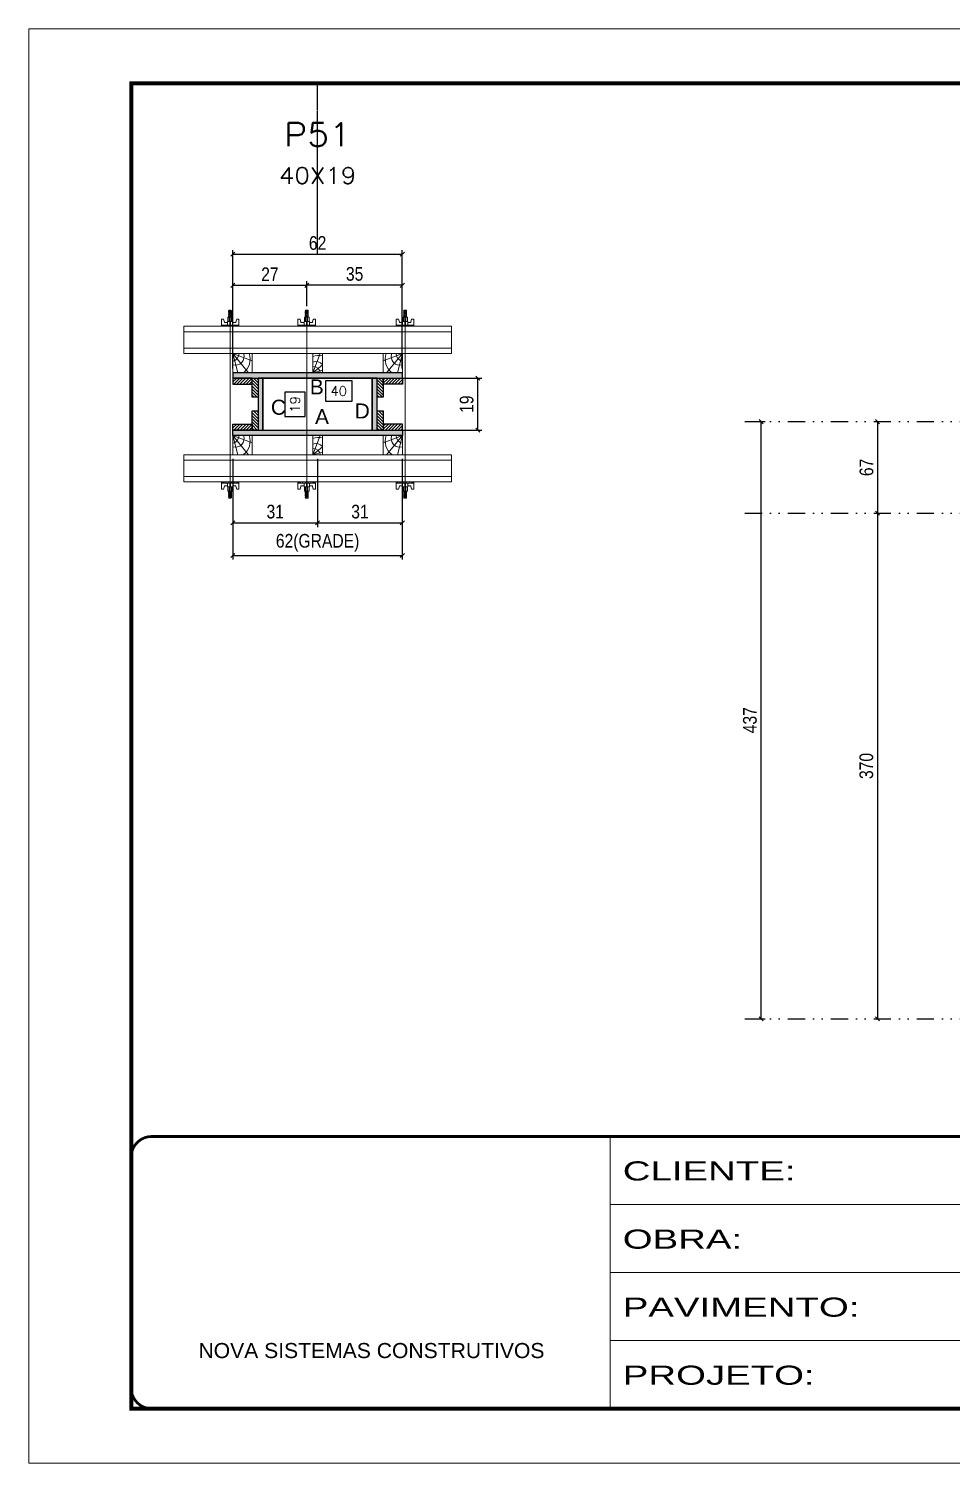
# Model space of a CAD drawing. Header units: millimetres. Extents: x 787 to 8287, y -592 to 17063.
# Drawn here: x 6221 to 6896, y 2854 to 3904 of the extents above; entities that cross this region are included whole.
import ezdxf
from ezdxf.enums import TextEntityAlignment as Align

# ---------------------------------------------------------------- set-up
doc = ezdxf.new("R2010")
doc.units = ezdxf.units.MM
for name, pattern in [('CONTINUO', [0]), ('DASHED', [0.75, 0.5, -0.25]), ('DIVIDE2', [0.625, 0.25, -0.125, 0, -0.125, 0, -0.125]), ('HIDDEN', [0.375, 0.25, -0.125])]:
    doc.linetypes.add(name, pattern=pattern)
for name, color, linetype in [('CHAPA', 1, 'Continuous'), ('COTA', 241, 'Continuous'), ('Cota Seção (2x)', 241, 'Continuous'), ('MEIO_PONT', 93, 'Continuous'), ('Nível', 160, 'Continuous'), ('Painéis', 200, 'Continuous'), ('SARRAFO', 251, 'Continuous'), ('Texto de Titulo', 7, 'Continuous'), ('Texto Qtd Sarr', 242, 'Continuous'), ('TEXTO_GERAL', 7, 'Continuous')]:
    doc.layers.add(name, color=color, linetype=linetype)
for name, color, linetype, lineweight in [('Folhas', 255, 'Continuous', 9), ('Hachura', 251, 'Continuous', 9), ('Madeira', 126, 'Continuous', 18), ('Perfil Metálico', 224, 'Continuous', 18), ('SARRAFO DE PRESSAO', 251, 'DASHED', 9)]:
    doc.layers.add(name, color=color, linetype=linetype, lineweight=lineweight)
doc.styles.add('ARIAL', font='arial.ttf')
doc.styles.add('COTA TECNICA', font='techl___.ttf', dxfattribs={"height": 10})
doc.styles.add('COTA TECNICA 2X', font='techl___.ttf', dxfattribs={"height": 10})
doc.styles.add('COTA TECNICA-50', font='techl___.ttf', dxfattribs={"height": 10})
doc.styles.add('ROMANS', font='romans.shx')
doc.styles.add('Tecnologia', font='')
doc.styles.get('Tecnologia').set_extended_font_data('Forgotten Futurist')
doc.dimstyles.new('COTA PAINEL-50', dxfattribs={"dimtxt": 10, "dimasz": 3, "dimexe": 3, "dimexo": 3, "dimgap": 3, "dimtad": 1, "dimdec": 1, "dimzin": 12, "dimdsep": 46, "dimtxsty": 'COTA TECNICA-50', "dimblk1": 'OBLIQUE', "dimblk2": 'OBLIQUE', "dimsah": 1, "dimcen": 0.9, "dimclrd": 4, "dimclre": 4, "dimclrt": 240, "dimadec": 1, "dimazin": 3, "dimtfac": 1, "dimtdec": 1, "dimtmove": 0, "dimatfit": 3, "dimfxl": 0, "dimtolj": 1, "dimtzin": 12, "dimarcsym": 0})
doc.dimstyles.new('PAINEL', dxfattribs={"dimtxt": 10, "dimasz": 3, "dimexe": 3, "dimexo": 3, "dimgap": 3, "dimtad": 1, "dimdec": 1, "dimzin": 12, "dimdsep": 46, "dimtxsty": 'COTA TECNICA', "dimblk1": 'OBLIQUE', "dimblk2": 'OBLIQUE', "dimsah": 1, "dimcen": 0.9, "dimclrd": 4, "dimclre": 4, "dimclrt": 240, "dimadec": 1, "dimazin": 3, "dimtfac": 1, "dimtdec": 1, "dimtmove": 0, "dimatfit": 3, "dimfxl": 0, "dimtolj": 1, "dimtzin": 12, "dimarcsym": 0})
doc.dimstyles.new('SECAO PILAR', dxfattribs={"dimtxt": 10, "dimasz": 3, "dimexe": 3, "dimexo": 3, "dimgap": 3, "dimtad": 1, "dimdec": 1, "dimlfac": 0.5, "dimzin": 12, "dimdsep": 46, "dimtxsty": 'COTA TECNICA 2X', "dimblk1": 'OBLIQUE', "dimblk2": 'OBLIQUE', "dimsah": 1, "dimcen": 0.9, "dimclrd": 256, "dimclre": 256, "dimclrt": 256, "dimadec": 1, "dimazin": 3, "dimtfac": 1, "dimtdec": 1, "dimtmove": 0, "dimatfit": 3, "dimfxl": 0, "dimtolj": 1, "dimtzin": 12, "dimarcsym": 0})
doc.dimstyles.new('SECÇÃO 2', dxfattribs={"dimtxt": 7, "dimasz": 6, "dimexe": 0.18, "dimexo": 2, "dimgap": -4, "dimtad": 3, "dimdec": 1, "dimlfac": 0.5, "dimzin": 12, "dimdsep": 46, "dimtxsty": 'ROMANS', "dimblk": 'ARCHTICK', "dimcen": 0.09, "dimse1": 1, "dimse2": 1, "dimsd1": 1, "dimsd2": 1, "dimclrd": 180, "dimclre": 5, "dimclrt": 1, "dimadec": 0, "dimazin": 3, "dimtfac": 1, "dimtdec": 1, "dimtofl": 0, "dimtmove": 0, "dimatfit": 3, "dimldrblk": 'ARCHTICK', "dimfxl": 0, "dimtolj": 1, "dimtzin": 0, "dimarcsym": 0})
pattern_1 = [(225, (-3008.5116, -19281.066), (1.12253202, -1.12253202), [])]
pattern_2 = [(225, (-2753.5116, -19281.066), (1.12253202, -1.12253202), [])]

# ---------------------------------------------------------------- blocks, each defined once
blk = doc.blocks.new('9999999999')
at = {"color": 30, "linetype": 'CONTINUO'}
for p, q in [((98564.6, 34230.2), (98564.6, 34429.4)), ((98564.6, 34379.6), (99584, 34379.6)), ((98564.6, 34329.8), (99488, 34329.8)), ((98564.6, 34280), (99488, 34280))]:
    blk.add_line(p, q, dxfattribs=at)
at = {"color": 30, "linetype": 'CONTINUO', "const_width": 2}
blk.add_lwpolyline([(99584, 34230.2), (99584, 34414.4, 0.414214), (99569, 34429.4), (98229, 34429.4, 0.414214), (98214, 34414.4), (98214, 34245.2, 0.414214), (98229, 34230.2), (99584, 34230.2)], format="xyb", dxfattribs=at)
at = {"layer": 'Folhas'}
blk.add_lwpolyline([(98139, 34190.2), (99624, 34190.2), (99624, 35240.2), (98139, 35240.2)], close=True, dxfattribs=at)
at = {"layer": 'Folhas', "color": 30, "const_width": 3}
blk.add_lwpolyline([(98214, 34230.2), (99584, 34230.2), (99584, 35200.2), (98214, 35200.2)], close=True, dxfattribs=at)
at = {"color": 7, "linetype": 'Continuous', "ltscale": 5, "style": 'ARIAL'}
blk.add_text('NOVA SISTEMAS CONSTRUTIVOS', height=11.059, dxfattribs=at).set_placement((98263.2, 34267.2))
at = {"layer": 'Folhas', "color": 7, "style": 'Tecnologia', "width": 1.5}
for s, p in [('CLIENTE:', (98573.7, 34397.2)), ('OBRA:', (98573.7, 34347.3)), ('PAVIMENTO:', (98573.7, 34297.5)), ('PROJETO:', (98573.7, 34247.7))]:
    blk.add_text(s, height=14, dxfattribs=at).set_placement(p)
blk = doc.blocks.new('*D1456')
at = {"layer": 'Cota Seção (2x)', "color": 180, "lineweight": -2}
for p, q in [((6457.6, 3646.4), (6438.2, 3646.4)), ((6438.2, 3646.4), (6438.2, 3631.4)), ((6457.6, 3631.4), (6457.6, 3646.4)), ((6438.2, 3631.4), (6457.6, 3631.4))]:
    blk.add_line(p, q, dxfattribs=at)
at = {"layer": 'Defpoints', "color": 0}
for p in [(6472.4, 3627.4), (6392.4, 3610.3), (6472.4, 3610.3)]:
    blk.add_point(p, dxfattribs=at)
at = {"layer": 'Cota Seção (2x)', "color": 1, "insert": (6447.9, 3638.9), "char_height": 7, "attachment_point": 5, "style": 'ROMANS'}
blk.add_mtext('\\A1;40', dxfattribs=at)
blk = doc.blocks.new('_ArchTick')
at = {"color": 0, "linetype": 'ByBlock', "const_width": 0.15}
blk.add_lwpolyline([(-0.5, -0.5), (0.5, 0.5)], dxfattribs=at)
blk = doc.blocks.new('_Oblique')
at = {"color": 0, "linetype": 'ByBlock', "lineweight": -2}
blk.add_line((-0.5, -0.5), (0.5, 0.5), dxfattribs=at)
blk = doc.blocks.new('*D1457')
at = {"layer": 'Cota Seção (2x)', "lineweight": -2}
for p, q in [((6370.4, 3655.3), (6370.4, 3742.1)), ((6370.4, 3739.1), (6494.4, 3739.1)), ((6494.4, 3655.3), (6494.4, 3742.1))]:
    blk.add_line(p, q, dxfattribs=at)
at = {"layer": 'Defpoints', "color": 0}
for p in [(6494.4, 3739.1), (6370.4, 3652.3), (6494.4, 3652.3)]:
    blk.add_point(p, dxfattribs=at)
at = {"layer": 'Cota Seção (2x)', "lineweight": -2, "xscale": 3, "yscale": 3, "zscale": 3, "rotation": 180}
blk.add_blockref('_Oblique', (6370.4, 3739.1), dxfattribs=at)
at = {"layer": 'Cota Seção (2x)', "lineweight": -2, "xscale": 3, "yscale": 3, "zscale": 3}
blk.add_blockref('_Oblique', (6494.4, 3739.1), dxfattribs=at)
at = {"layer": 'Cota Seção (2x)', "insert": (6432.4, 3747.2), "char_height": 10, "attachment_point": 5, "style": 'COTA TECNICA 2X'}
blk.add_mtext('\\A1;62', dxfattribs=at)
blk = doc.blocks.new('*D1458')
at = {"layer": 'Cota Seção (2x)', "lineweight": -2}
for p, q in [((6370.4, 3689.3), (6370.4, 3719.3)), ((6424.5, 3701.1), (6424.5, 3719.3)), ((6370.4, 3716.3), (6424.5, 3716.3))]:
    blk.add_line(p, q, dxfattribs=at)
at = {"layer": 'Defpoints', "color": 0}
for p in [(6424.5, 3716.3), (6424.5, 3698.1), (6370.4, 3686.3)]:
    blk.add_point(p, dxfattribs=at)
at = {"layer": 'Cota Seção (2x)', "lineweight": -2, "xscale": 3, "yscale": 3, "zscale": 3, "rotation": 180}
blk.add_blockref('_Oblique', (6370.4, 3716.3), dxfattribs=at)
at = {"layer": 'Cota Seção (2x)', "lineweight": -2, "xscale": 3, "yscale": 3, "zscale": 3}
blk.add_blockref('_Oblique', (6424.5, 3716.3), dxfattribs=at)
at = {"layer": 'Cota Seção (2x)', "insert": (6397.5, 3724.4), "char_height": 10, "attachment_point": 5, "style": 'COTA TECNICA 2X'}
blk.add_mtext('\\A1;27', dxfattribs=at)
blk = doc.blocks.new('*D1459')
at = {"layer": 'Cota Seção (2x)', "lineweight": -2}
for p, q in [((6424.5, 3701.1), (6424.5, 3719.3)), ((6494.4, 3689.3), (6494.4, 3719.3)), ((6494.4, 3716.3), (6424.5, 3716.3))]:
    blk.add_line(p, q, dxfattribs=at)
at = {"layer": 'Defpoints', "color": 0}
for p in [(6424.5, 3716.3), (6424.5, 3698.1), (6494.4, 3686.3)]:
    blk.add_point(p, dxfattribs=at)
at = {"layer": 'Cota Seção (2x)', "lineweight": -2, "xscale": 3, "yscale": 3, "zscale": 3, "rotation": 180}
blk.add_blockref('_Oblique', (6424.5, 3716.3), dxfattribs=at)
at = {"layer": 'Cota Seção (2x)', "lineweight": -2, "xscale": 3, "yscale": 3, "zscale": 3}
blk.add_blockref('_Oblique', (6494.4, 3716.3), dxfattribs=at)
at = {"layer": 'Cota Seção (2x)', "insert": (6459.5, 3724.6), "char_height": 10, "attachment_point": 5, "style": 'COTA TECNICA 2X'}
blk.add_mtext('\\A1;35', dxfattribs=at)
blk = doc.blocks.new('*D1460')
at = {"layer": 'Cota Seção (2x)', "color": 180, "lineweight": -2}
for p, q in [((6423.4, 3638.2), (6408.4, 3638.2)), ((6408.4, 3638.2), (6408.4, 3620.2)), ((6423.4, 3620.2), (6423.4, 3638.2)), ((6408.4, 3620.2), (6423.4, 3620.2))]:
    blk.add_line(p, q, dxfattribs=at)
at = {"layer": 'Defpoints', "color": 0}
for p in [(6392.4, 3648.3), (6427.4, 3648.3), (6392.4, 3610.3)]:
    blk.add_point(p, dxfattribs=at)
at = {"layer": 'Cota Seção (2x)', "color": 1, "insert": (6415.9, 3629.2), "char_height": 7, "attachment_point": 5, "rotation": 90, "style": 'ROMANS'}
blk.add_mtext('\\A1;19', dxfattribs=at)
blk = doc.blocks.new('titulo1')
at = {"layer": 'Defpoints', "color": 252, "linetype": 'HIDDEN', "ltscale": 2}
blk.add_line((0, 0), (0, 125), dxfattribs=at)
at = {"layer": 'Defpoints', "style": 'ROMANS', "oblique": 15}
blk.add_attdef('FOLHA', text='', height=10, dxfattribs=at).set_placement((0, 15.6), align=Align.MIDDLE_CENTER)
at = {"layer": 'Texto Qtd Sarr', "color": 3, "style": 'ROMANS', "oblique": 15}
for tag, height, p in [('TITULO', 17, (0, 71.4)), ('SEÇÃO', 12, (0, 41.5))]:
    blk.add_attdef(tag, text='', height=height, dxfattribs=at).set_placement(p, align=Align.MIDDLE_CENTER)
blk = doc.blocks.new('PONTALETE')
at = {"layer": 'Madeira'}
for q in [(2.71, 7), (7, 5.76), (7, 1.74)]:
    blk.add_line((0, 0), q, dxfattribs=at)
blk.add_lwpolyline([(0, 0), (7, 0), (7, 7), (0, 7)], close=True, dxfattribs=at)
for centre, radius, start, end in [((2.04, 0.06), 6.23, 37.2818, 109.0913), ((1.09, 0.9), 3.19, 343.603, 109.9847), ((-0.21, -0.78), 3.09, 14.6322, 86.0383)]:
    blk.add_arc(centre, radius, start, end, dxfattribs=at)
blk = doc.blocks.new('*D1461')
at = {"layer": 'Cota Seção (2x)', "lineweight": -2}
for p, q in [((6370.4, 3589.3), (6370.4, 3515.6)), ((6494.4, 3589.3), (6494.4, 3515.6)), ((6370.4, 3518.6), (6494.4, 3518.6))]:
    blk.add_line(p, q, dxfattribs=at)
at = {"layer": 'Defpoints', "color": 0}
for p in [(6370.4, 3592.3), (6494.4, 3592.3), (6494.4, 3518.6)]:
    blk.add_point(p, dxfattribs=at)
at = {"layer": 'Cota Seção (2x)', "lineweight": -2, "xscale": 3, "yscale": 3, "zscale": 3, "rotation": 180}
blk.add_blockref('_Oblique', (6370.4, 3518.6), dxfattribs=at)
at = {"layer": 'Cota Seção (2x)', "lineweight": -2, "xscale": 3, "yscale": 3, "zscale": 3}
blk.add_blockref('_Oblique', (6494.4, 3518.6), dxfattribs=at)
at = {"layer": 'Cota Seção (2x)', "insert": (6432.4, 3527.8), "char_height": 10, "attachment_point": 5, "style": 'COTA TECNICA 2X'}
blk.add_mtext('\\A1;62(GRADE)', dxfattribs=at)
blk = doc.blocks.new('*D1462')
at = {"layer": 'Cota Seção (2x)', "lineweight": -2}
for p, q in [((6432.4, 3589.3), (6432.4, 3539.4)), ((6494.4, 3589.3), (6494.4, 3539.4)), ((6432.4, 3542.4), (6494.4, 3542.4))]:
    blk.add_line(p, q, dxfattribs=at)
at = {"layer": 'Defpoints', "color": 0}
for p in [(6432.4, 3592.3), (6494.4, 3592.3), (6494.4, 3542.4)]:
    blk.add_point(p, dxfattribs=at)
at = {"layer": 'Cota Seção (2x)', "lineweight": -2, "xscale": 3, "yscale": 3, "zscale": 3, "rotation": 180}
blk.add_blockref('_Oblique', (6432.4, 3542.4), dxfattribs=at)
at = {"layer": 'Cota Seção (2x)', "lineweight": -2, "xscale": 3, "yscale": 3, "zscale": 3}
blk.add_blockref('_Oblique', (6494.4, 3542.4), dxfattribs=at)
at = {"layer": 'Cota Seção (2x)', "insert": (6463.4, 3550.6), "char_height": 10, "attachment_point": 5, "style": 'COTA TECNICA 2X'}
blk.add_mtext('\\A1;31', dxfattribs=at)
blk = doc.blocks.new('MEIO PONTALETE')
at = {"layer": 'Madeira'}
for q in [(2.71, 7), (3.5, 2.88), (3.5, 0.87)]:
    blk.add_line((0, 0), q, dxfattribs=at)
blk.add_lwpolyline([(0, 0), (3.5, 0), (3.5, 7), (0, 7)], close=True, dxfattribs=at)
for centre, radius, start, end in [((2.04, 0.06), 6.23, 76.4499, 109.0913), ((1.09, 0.9), 3.19, 40.9063, 109.9847), ((-0.21, -0.78), 3.09, 14.6322, 86.0383)]:
    blk.add_arc(centre, radius, start, end, dxfattribs=at)
blk = doc.blocks.new('C')
at = {"layer": 'Hachura', "color": 0}
for p, q in [((0, 3.22), (0, -3.22)), ((0.45, 3.22), (0, 3.22)), ((0.46, 3.16), (0, 3.16)), ((0.46, 3.05), (0, 3.05)), ((0.46, 2.88), (0, 2.88)), ((0, 2.75), (0, -1.16)), ((0.46, 2.65), (0, 2.65)), ((0.46, 2.23), (0, 2.23)), ((0.46, 1.51), (0, 1.51)), ((0.39, 0.49), (0.17, 0.49)), ((0.45, -3.23), (0.45, 3.22)), ((0.45, 3.22), (2.58, 3.22)), ((1.74, 0.97), (0.45, 0.97)), ((1.45, 0.1), (0.45, 0.1)), ((1.35, 1.94), (1.35, 0.96)), ((2.58, 2.39), (1.47, 2.09)), ((1.74, -0.97), (1.74, 0.97)), ((1.74, 0.97), (1.74, 0.84)), ((1.74, 0.97), (1.74, 0.84)), ((1.74, 0.84), (3.35, 0.84)), ((3.35, 0.45), (1.74, 0.45)), ((2.58, 3.22), (2.58, 2.39)), ((3.32, 0.84), (3.32, -0.84)), ((3.35, 0.84), (3.35, -0.84)), ((3.68, 0.45), (3.35, 0.45)), ((3.84, -0.52), (3.35, 0.45)), ((3.35, 0.06), (3.67, -0.57)), ((3.68, 0.45), (4.16, -0.52)), ((3.72, 0.5), (4.25, -0.57)), ((4.37, -0.55), (3.83, 0.53)), ((4.15, 0.45), (3.93, 0.45)), ((4.42, -0.52), (3.93, 0.45)), ((4.15, 0.45), (4.26, 0.45)), ((4.26, 0.45), (4.74, -0.52)), ((4.3, 0.5), (4.83, -0.57)), ((4.95, -0.55), (4.41, 0.53)), ((4.51, 0.45), (4.84, 0.45)), ((5, -0.52), (4.51, 0.45)), ((4.84, 0.45), (5.32, -0.52)), ((4.88, 0.5), (5.41, -0.57)), ((5.53, -0.55), (4.99, 0.53)), ((5.58, -0.52), (5.09, 0.45)), ((5.42, 0.45), (5.09, 0.45)), ((5.58, -0.52), (5.09, 0.45)), ((5.42, 0.45), (5.74, -0.19)), ((5.46, 0.5), (5.74, -0.07)), ((5.74, 0.19), (5.57, 0.53)), ((5.74, 0.32), (5.68, 0.45)), ((5.68, 0.45), (5.74, 0.45)), ((5.74, 0.45), (5.9, 0.29)), ((5.74, 0.45), (5.74, -0.52)), ((5.9, -0.36), (5.9, 0.29)), ((0.45, 0), (0, 0)), ((0.46, -1.52), (0, -1.52)), ((0.46, -2.23), (0, -2.23)), ((0.46, -2.65), (0, -2.65)), ((0.46, -2.88), (0, -2.88)), ((0.46, -3.05), (0, -3.05)), ((0.46, -3.16), (0, -3.16)), ((0, -3.22), (2.57, -3.22)), ((0.08, -0.48), (0.29, -0.48)), ((0.29, -0.48), (0.4, -0.48)), ((0.45, 0), (0.45, -0.97)), ((0.45, -0.16), (1.45, -0.16)), ((0.45, -0.65), (0.45, -0.32)), ((0.45, -3.23), (0.45, -0.65)), ((0.45, -0.97), (1.74, -0.97)), ((1.35, -1.94), (1.35, -0.97)), ((2.58, -2.39), (1.47, -2.1)), ((3.35, -0.32), (1.74, -0.32)), ((3.35, -0.84), (1.74, -0.84)), ((2.58, -3.23), (2.58, -2.39)), ((3.35, -0.07), (3.58, -0.52)), ((3.35, -0.52), (3.58, -0.52)), ((3.84, -0.52), (4.16, -0.52)), ((4.42, -0.52), (4.74, -0.52)), ((4.63, -0.52), (4.74, -0.52)), ((5, -0.52), (5.32, -0.52)), ((5.58, -0.52), (5.74, -0.52)), ((5.74, -0.52), (5.9, -0.36)), ((5.74, -0.52), (5.74, -0.52))]:
    blk.add_line(p, q, dxfattribs=at)
for centre, radius, start, end in [((1.52, 1.94), 0.161, 104.7436, 180), ((1.44, -0.03), 0.129, 272.695, 87.305), ((3.81, 0.39), 0.143, 25.5688, 154.4312), ((4.39, 0.39), 0.143, 25.5688, 154.4312), ((4.97, 0.39), 0.143, 25.5688, 154.4312), ((5.55, 0.39), 0.143, 25.5688, 154.4312), ((0.17, -0.37), 0.174, 221.744, 317.8592), ((1.52, -1.94), 0.161, 180, 255.2564), ((3.71, -0.4), 0.174, 222.1408, 318.256), ((4.29, -0.4), 0.174, 222.1408, 318.256), ((4.87, -0.4), 0.174, 222.1408, 318.256), ((5.45, -0.4), 0.174, 222.1408, 318.256), ((5.61, -0.4), 0.174, 317.8592, 318.256)]:
    blk.add_arc(centre, radius, start, end, dxfattribs=at)
blk = doc.blocks.new('*D1463')
at = {"layer": 'Cota Seção (2x)', "lineweight": -2}
for p, q in [((6370.4, 3589.3), (6370.4, 3539.4)), ((6432.4, 3589.3), (6432.4, 3539.4)), ((6370.4, 3542.4), (6432.4, 3542.4))]:
    blk.add_line(p, q, dxfattribs=at)
at = {"layer": 'Defpoints', "color": 0}
for p in [(6370.4, 3592.3), (6432.4, 3592.3), (6432.4, 3542.4)]:
    blk.add_point(p, dxfattribs=at)
at = {"layer": 'Cota Seção (2x)', "lineweight": -2, "xscale": 3, "yscale": 3, "zscale": 3, "rotation": 180}
blk.add_blockref('_Oblique', (6370.4, 3542.4), dxfattribs=at)
at = {"layer": 'Cota Seção (2x)', "lineweight": -2, "xscale": 3, "yscale": 3, "zscale": 3}
blk.add_blockref('_Oblique', (6432.4, 3542.4), dxfattribs=at)
at = {"layer": 'Cota Seção (2x)', "insert": (6401.4, 3550.6), "char_height": 10, "attachment_point": 5, "style": 'COTA TECNICA 2X'}
blk.add_mtext('\\A1;31', dxfattribs=at)
blk = doc.blocks.new('*D1464')
at = {"layer": 'Cota Seção (2x)', "lineweight": -2}
for p, q in [((6479, 3648.3), (6552.6, 3648.3)), ((6549.6, 3610.3), (6549.6, 3648.3)), ((6479, 3610.3), (6552.6, 3610.3))]:
    blk.add_line(p, q, dxfattribs=at)
at = {"layer": 'Defpoints', "color": 0}
for p in [(6476, 3648.3), (6549.6, 3648.3), (6476, 3610.3)]:
    blk.add_point(p, dxfattribs=at)
at = {"layer": 'Cota Seção (2x)', "lineweight": -2, "xscale": 3, "yscale": 3, "zscale": 3}
for p, rotation in [((6549.6, 3648.3), 90), ((6549.6, 3610.3), 270)]:
    blk.add_blockref('_Oblique', p, dxfattribs=dict(at, rotation=rotation))
at = {"layer": 'Cota Seção (2x)', "insert": (6541.5, 3629.3), "char_height": 10, "attachment_point": 5, "rotation": 90, "style": 'COTA TECNICA 2X'}
blk.add_mtext('\\A1;19', dxfattribs=at)
blk = doc.blocks.new('*D1475')
at = {"layer": 'COTA', "color": 4, "lineweight": -2}
for p, q in [((6748.2, 3616.5), (6760, 3616.5)), ((6757, 3179.5), (6757, 3616.5)), ((6748.2, 3179.5), (6760, 3179.5))]:
    blk.add_line(p, q, dxfattribs=at)
at = {"layer": 'Defpoints', "color": 0}
for p in [(6745.2, 3616.5), (6757, 3616.5), (6745.2, 3179.5)]:
    blk.add_point(p, dxfattribs=at)
at = {"layer": 'COTA', "color": 4, "lineweight": -2, "xscale": 3, "yscale": 3, "zscale": 3}
for p, rotation in [((6757, 3616.5), 90), ((6757, 3179.5), 270)]:
    blk.add_blockref('_Oblique', p, dxfattribs=dict(at, rotation=rotation))
at = {"layer": 'COTA', "color": 240, "insert": (6748.8, 3398), "char_height": 10, "attachment_point": 5, "rotation": 90, "style": 'COTA TECNICA-50'}
blk.add_mtext('\\A1;437', dxfattribs=at)
blk = doc.blocks.new('*D1471')
at = {"layer": 'Defpoints', "color": 0}
for p in [(6842.2, 3616.5), (6842.2, 3549.5), (6842.2, 3549.5)]:
    blk.add_point(p, dxfattribs=at)
at = {"layer": 'Painéis', "color": 4, "lineweight": -2}
blk.add_line((6842.2, 3616.5), (6842.2, 3549.5), dxfattribs=at)
at = {"layer": 'Painéis', "color": 4, "lineweight": -2, "xscale": 3, "yscale": 3, "zscale": 3}
for p, rotation in [((6842.2, 3616.5), 90), ((6842.2, 3549.5), 270)]:
    blk.add_blockref('_Oblique', p, dxfattribs=dict(at, rotation=rotation))
at = {"layer": 'Painéis', "color": 240, "insert": (6834.1, 3583), "char_height": 10, "attachment_point": 5, "rotation": 90, "style": 'COTA TECNICA'}
blk.add_mtext('\\A1;67', dxfattribs=at)
blk = doc.blocks.new('*D1472')
at = {"layer": 'Defpoints', "color": 0}
for p in [(6842.2, 3549.5), (6842.2, 3179.5), (6842.2, 3179.5)]:
    blk.add_point(p, dxfattribs=at)
at = {"layer": 'Painéis', "color": 4, "lineweight": -2}
blk.add_line((6842.2, 3549.5), (6842.2, 3179.5), dxfattribs=at)
at = {"layer": 'Painéis', "color": 4, "lineweight": -2, "xscale": 3, "yscale": 3, "zscale": 3}
for p, rotation in [((6842.2, 3549.5), 90), ((6842.2, 3179.5), 270)]:
    blk.add_blockref('_Oblique', p, dxfattribs=dict(at, rotation=rotation))
at = {"layer": 'Painéis', "color": 240, "insert": (6834, 3364.5), "char_height": 10, "attachment_point": 5, "rotation": 90, "style": 'COTA TECNICA'}
blk.add_mtext('\\A1;370', dxfattribs=at)

msp = doc.modelspace()

# ---------------------------------------------------------------- hatches: boundary and pattern name
at = {"layer": 'Hachura'}
h = msp.add_hatch(color=256, dxfattribs=at)
h.dxf.hatch_style = 1
h.paths.add_polyline_path([(6494.44, 3648.34), (6494.44, 3652.34), (6370.44, 3652.34), (6370.44, 3648.34)])
h = msp.add_hatch(color=256, dxfattribs=at)
h.dxf.hatch_style = 1
h.paths.add_polyline_path([(6494.44, 3648.34), (6494.44, 3652.34), (6370.44, 3652.34), (6370.44, 3648.34)])
h = msp.add_hatch(dxfattribs=at)
h.set_pattern_fill('ANSI31', color=256, scale=0.5, angle=180, style=0)
h.set_pattern_definition(pattern_2)
h.paths.add_polyline_path([(6384.44, 3648.34), (6384.44, 3643.94), (6370.44, 3643.94), (6370.44, 3648.34)])
h = msp.add_hatch(dxfattribs=at)
h.set_pattern_fill('ANSI31', color=256, scale=0.5, angle=630, style=0)
h.set_pattern_definition([(315, (29313.8484, -5854.6097), (1.12253202, 1.12253202), [])])
h.paths.add_polyline_path([(6384.44, 3634.34), (6388.84, 3634.34), (6388.84, 3648.34), (6384.44, 3648.34)])
h = msp.add_hatch(color=256, dxfattribs=at)
h.dxf.hatch_style = 1
h.paths.add_polyline_path([(6388.84, 3610.34), (6392.44, 3610.34), (6392.44, 3648.34), (6388.84, 3648.34)])
h = msp.add_hatch(color=256, dxfattribs=at)
h.dxf.hatch_style = 1
h.paths.add_polyline_path([(6388.84, 3610.34), (6392.44, 3610.34), (6392.44, 3648.34), (6388.84, 3648.34)])
h = msp.add_hatch(color=256, dxfattribs=at)
h.dxf.hatch_style = 1
h.paths.add_polyline_path([(6472.44, 3610.34), (6476.04, 3610.34), (6476.04, 3648.34), (6472.44, 3648.34)])
h = msp.add_hatch(color=256, dxfattribs=at)
h.dxf.hatch_style = 1
h.paths.add_polyline_path([(6472.44, 3610.34), (6476.04, 3610.34), (6476.04, 3648.34), (6472.44, 3648.34)])
h = msp.add_hatch(dxfattribs=at)
h.set_pattern_fill('ANSI31', color=256, scale=0.5, angle=630, style=0)
h.set_pattern_definition([(315, (29405.4484, -5854.6097), (1.12253202, 1.12253202), [])])
h.paths.add_polyline_path([(6476.04, 3634.34), (6480.44, 3634.34), (6480.44, 3648.34), (6476.04, 3648.34)])
h = msp.add_hatch(dxfattribs=at)
h.set_pattern_fill('ANSI31', color=256, scale=0.5, angle=180, style=0)
h.set_pattern_definition(pattern_1)
h.paths.add_polyline_path([(6480.44, 3648.34), (6480.44, 3643.94), (6494.44, 3643.94), (6494.44, 3648.34)])
h = msp.add_hatch(dxfattribs=at)
h.set_pattern_fill('ANSI31', color=256, scale=0.5, angle=630, style=0)
h.set_pattern_definition([(315, (29313.8484, -5878.6097), (1.12253202, 1.12253202), [])])
h.paths.add_polyline_path([(6384.44, 3610.34), (6388.84, 3610.34), (6388.84, 3624.34), (6384.44, 3624.34)])
h = msp.add_hatch(dxfattribs=at)
h.set_pattern_fill('ANSI31', color=256, scale=0.5, angle=630, style=0)
h.set_pattern_definition([(315, (29405.4484, -5878.6097), (1.12253202, 1.12253202), [])])
h.paths.add_polyline_path([(6476.04, 3610.34), (6480.44, 3610.34), (6480.44, 3624.34), (6476.04, 3624.34)])
h = msp.add_hatch(dxfattribs=at)
h.set_pattern_fill('ANSI31', color=256, scale=0.5, angle=180, style=0)
h.set_pattern_definition(pattern_2)
h.paths.add_polyline_path([(6384.44, 3610.34), (6384.44, 3614.74), (6370.44, 3614.74), (6370.44, 3610.34)])
h = msp.add_hatch(dxfattribs=at)
h.set_pattern_fill('ANSI31', color=256, scale=0.5, angle=180, style=0)
h.set_pattern_definition(pattern_1)
h.paths.add_polyline_path([(6480.44, 3610.34), (6480.44, 3614.74), (6494.44, 3614.74), (6494.44, 3610.34)])
h = msp.add_hatch(color=256, dxfattribs=at)
h.dxf.hatch_style = 1
h.paths.add_polyline_path([(6494.44, 3610.34), (6494.44, 3606.34), (6370.44, 3606.34), (6370.44, 3610.34)])
h = msp.add_hatch(color=256, dxfattribs=at)
h.dxf.hatch_style = 1
h.paths.add_polyline_path([(6494.44, 3610.34), (6494.44, 3606.34), (6370.44, 3606.34), (6370.44, 3610.34)])

# ---------------------------------------------------------------- linework, layer by layer
at = {"layer": 'CHAPA'}
for points in [[(6494.44, 3648.34), (6494.44, 3652.34), (6370.44, 3652.34), (6370.44, 3648.34)], [(6494.44, 3648.34), (6494.44, 3652.34), (6370.44, 3652.34), (6370.44, 3648.34)], [(6388.84, 3610.34), (6392.44, 3610.34), (6392.44, 3648.34), (6388.84, 3648.34)], [(6388.84, 3610.34), (6392.44, 3610.34), (6392.44, 3648.34), (6388.84, 3648.34)], [(6472.44, 3610.34), (6476.04, 3610.34), (6476.04, 3648.34), (6472.44, 3648.34)], [(6472.44, 3610.34), (6476.04, 3610.34), (6476.04, 3648.34), (6472.44, 3648.34)], [(6494.44, 3610.34), (6494.44, 3606.34), (6370.44, 3606.34), (6370.44, 3610.34)], [(6494.44, 3610.34), (6494.44, 3606.34), (6370.44, 3606.34), (6370.44, 3610.34)]]:
    msp.add_lwpolyline(points, close=True, dxfattribs=at)
at = {"layer": 'Hachura'}
for p, q in [((6368.44, 3561.54), (6368.43, 3693.34)), ((6424.44, 3561.54), (6424.45, 3693.34)), ((6496.44, 3561.54), (6496.45, 3693.34))]:
    msp.add_line(p, q, dxfattribs=at)
at = {"layer": 'Madeira'}
for points in [[(6494.44, 3652.34), (6494.44, 3666.34), (6370.44, 3666.34), (6370.44, 3652.34)], [(6494.44, 3606.34), (6494.44, 3592.34), (6370.44, 3592.34), (6370.44, 3606.34)]]:
    msp.add_lwpolyline(points, close=True, dxfattribs=at)
at = {"layer": 'Nível', "color": 4, "linetype": 'DIVIDE2', "ltscale": 50}
for p, q in [((6745.15, 3616.53), (7666, 3616.53)), ((6745.15, 3549.53), (7666, 3549.53)), ((6745.15, 3179.53), (7666, 3179.53))]:
    msp.add_line(p, q, dxfattribs=at)
at = {"layer": 'Painéis'}
msp.add_lwpolyline([(6392.44, 3648.34), (6392.44, 3610.34), (6472.44, 3610.34), (6472.44, 3648.34)], close=True, dxfattribs=at)
at = {"layer": 'Perfil Metálico'}
for points in [[(6530.44, 3686.34), (6530.44, 3666.34), (6334.44, 3666.34), (6334.44, 3686.34)], [(6334.44, 3670.34), (6334.44, 3682.34), (6530.44, 3682.34), (6530.44, 3670.34)], [(6530.44, 3572.34), (6530.44, 3592.34), (6334.44, 3592.34), (6334.44, 3572.34)], [(6334.44, 3588.34), (6334.44, 3576.34), (6530.44, 3576.34), (6530.44, 3588.34)]]:
    msp.add_lwpolyline(points, close=True, dxfattribs=at)
at = {"layer": 'SARRAFO'}
for points in [[(6370.44, 3643.94), (6384.44, 3643.94), (6384.44, 3648.34), (6370.44, 3648.34)], [(6388.84, 3648.34), (6388.84, 3634.34), (6384.44, 3634.34), (6384.44, 3648.34)], [(6388.84, 3648.34), (6388.84, 3634.34), (6384.44, 3634.34), (6384.44, 3648.34)], [(6480.44, 3648.34), (6480.44, 3634.34), (6476.04, 3634.34), (6476.04, 3648.34)], [(6480.44, 3648.34), (6480.44, 3634.34), (6476.04, 3634.34), (6476.04, 3648.34)], [(6494.44, 3643.94), (6480.44, 3643.94), (6480.44, 3648.34), (6494.44, 3648.34)], [(6388.84, 3624.34), (6388.84, 3610.34), (6384.44, 3610.34), (6384.44, 3624.34)], [(6388.84, 3624.34), (6388.84, 3610.34), (6384.44, 3610.34), (6384.44, 3624.34)], [(6480.44, 3624.34), (6480.44, 3610.34), (6476.04, 3610.34), (6476.04, 3624.34)], [(6480.44, 3624.34), (6480.44, 3610.34), (6476.04, 3610.34), (6476.04, 3624.34)], [(6370.44, 3614.74), (6384.44, 3614.74), (6384.44, 3610.34), (6370.44, 3610.34)], [(6494.44, 3614.74), (6480.44, 3614.74), (6480.44, 3610.34), (6494.44, 3610.34)]]:
    msp.add_lwpolyline(points, close=True, dxfattribs=at)

# ---------------------------------------------------------------- block references
at = {"layer": 'Cota Seção (2x)'}
ref = msp.add_blockref('titulo1', (6432.44, 3739.12), dxfattribs=at)
ref.add_attrib('TITULO', 'P51', dxfattribs={"layer": 'Texto de Titulo', "color": 7, "height": 17, "style": 'ROMANS', "width": 1.1}).set_placement((6432.44, 3826.62), align=Align.MIDDLE_CENTER)
ref.add_attrib('SEÇÃO', '40X19', dxfattribs={"layer": 'Texto de Titulo', "color": 7, "height": 12, "style": 'ROMANS', "width": 1.1}).set_placement((6432.44, 3796.62), align=Align.MIDDLE_CENTER)
at = {"layer": 'Hachura', "linetype": 'Continuous', "yscale": 2, "zscale": 2}
for p, xscale, rotation in [((6368.44, 3686.34), -2, 270), ((6424.44, 3686.34), 2, 90), ((6496.44, 3686.34), 2, 90), ((6368.44, 3572.34), 2, 269.9999999999999), ((6424.44, 3572.34), -2, 90), ((6496.44, 3572.34), -2, 90)]:
    msp.add_blockref('C', p, dxfattribs=dict(at, xscale=xscale, rotation=rotation))
at = {"layer": 'MEIO_PONT', "yscale": 2, "zscale": 2}
for p, xscale, rotation in [((6370.44, 3666.34), 2, 269.9999999999999), ((6494.44, 3666.34), -2, 90), ((6370.44, 3606.34), 2, 269.9999999999999), ((6494.44, 3606.34), -2, 90)]:
    msp.add_blockref('PONTALETE', p, dxfattribs=dict(at, xscale=xscale, rotation=rotation))
at = {"layer": 'MEIO_PONT', "xscale": 1.999999997962732, "yscale": 1.999999997962732, "zscale": 1.999999997962732}
for p in [(6428.94, 3652.34), (6428.94, 3592.34)]:
    msp.add_blockref('MEIO PONTALETE', p, dxfattribs=at)
at = {"layer": 'SARRAFO DE PRESSAO', "color": 6, "linetype": 'ByBlock'}
msp.add_blockref('9999999999', (-91917.98, -31336.09), dxfattribs=at)

# ---------------------------------------------------------------- texts
at = {"layer": 'TEXTO_GERAL', "style": 'ARIAL'}
for s, p in [('B', (6431.82, 3641.92)), ('C', (6403.79, 3627.07)), ('A', (6435.62, 3620.17)), ('D', (6465.07, 3624.32))]:
    msp.add_text(s, height=11, dxfattribs=at).set_placement(p, align=Align.MIDDLE_CENTER)

# ---------------------------------------------------------------- dimensions: what is measured, and where the dimension line sits
at = {"layer": 'COTA'}
dim = msp.add_linear_dim(base=(6757.01, 3616.53), p1=(6745.15, 3179.53), p2=(6745.15, 3616.53), angle=90, dimstyle='COTA PAINEL-50', dxfattribs=at)
dim.commit()
dim.dimension.update_dxf_attribs({"geometry": '*D1475', "text_midpoint": (6748.79, 3398.03)})
at = {"layer": 'Cota Seção (2x)', "color": 241}
for base, p1, p2, picture, middle in [((6494.44, 3739.12), (6370.44, 3652.34), (6494.44, 3652.34), '*D1457', (6432.44, 3747.22)), ((6424.51, 3716.35), (6370.44, 3686.34), (6424.51, 3698.14), '*D1458', (6397.47, 3724.42)), ((6432.44, 3542.41), (6370.44, 3592.34), (6432.44, 3592.34), '*D1463', (6401.44, 3550.63)), ((6494.44, 3542.41), (6432.44, 3592.34), (6494.44, 3592.34), '*D1462', (6463.44, 3550.63))]:
    dim = msp.add_linear_dim(base=base, p1=p1, p2=p2, dimstyle='SECAO PILAR', dxfattribs=at)
    dim.commit()
    dim.dimension.update_dxf_attribs({"geometry": picture, "text_midpoint": middle})
for base, p1, p2, angle, picture, middle in [((6424.51, 3716.35), (6494.44, 3686.34), (6424.51, 3698.14), 180, '*D1459', (6459.47, 3724.57)), ((6549.56, 3648.34), (6476.04, 3610.34), (6476.04, 3648.34), 90, '*D1464', (6541.47, 3629.34))]:
    dim = msp.add_linear_dim(base=base, p1=p1, p2=p2, angle=angle, dimstyle='SECAO PILAR', dxfattribs=at)
    dim.commit()
    dim.dimension.update_dxf_attribs({"geometry": picture, "text_midpoint": middle})
dim = msp.add_linear_dim(base=(6427.37, 3648.34), p1=(6392.44, 3610.34), p2=(6392.44, 3648.34), angle=90, dimstyle='SECÇÃO 2', dxfattribs=at)
dim.commit()
dim.dimension.update_dxf_attribs({"geometry": '*D1460', "text_midpoint": (6427.37, 3629.21), "dimtype": 160})
dim = msp.add_linear_dim(base=(6472.44, 3627.4), p1=(6392.44, 3610.34), p2=(6472.44, 3610.34), dimstyle='SECÇÃO 2', dxfattribs=at)
dim.commit()
dim.dimension.update_dxf_attribs({"geometry": '*D1456', "text_midpoint": (6447.89, 3627.4), "dimtype": 160})
dim = msp.add_linear_dim(base=(6494.44, 3518.57), p1=(6370.44, 3592.34), p2=(6494.44, 3592.34), text='<>(GRADE)', dimstyle='SECAO PILAR', dxfattribs=at)
dim.commit()
dim.dimension.update_dxf_attribs({"geometry": '*D1461', "text_midpoint": (6432.44, 3527.79)})
at = {"layer": 'Painéis'}
for base, p1, p2, picture, middle in [((6842.24, 3549.53), (6842.24, 3616.53), (6842.24, 3549.53), '*D1471', (6834.14, 3583.03)), ((6842.24, 3179.53), (6842.24, 3549.53), (6842.24, 3179.53), '*D1472', (6834.02, 3364.53))]:
    dim = msp.add_linear_dim(base=base, p1=p1, p2=p2, angle=90, dimstyle='PAINEL', dxfattribs=at)
    dim.commit()
    dim.dimension.update_dxf_attribs({"geometry": picture, "text_midpoint": middle})

doc.saveas('drawing.dxf')
